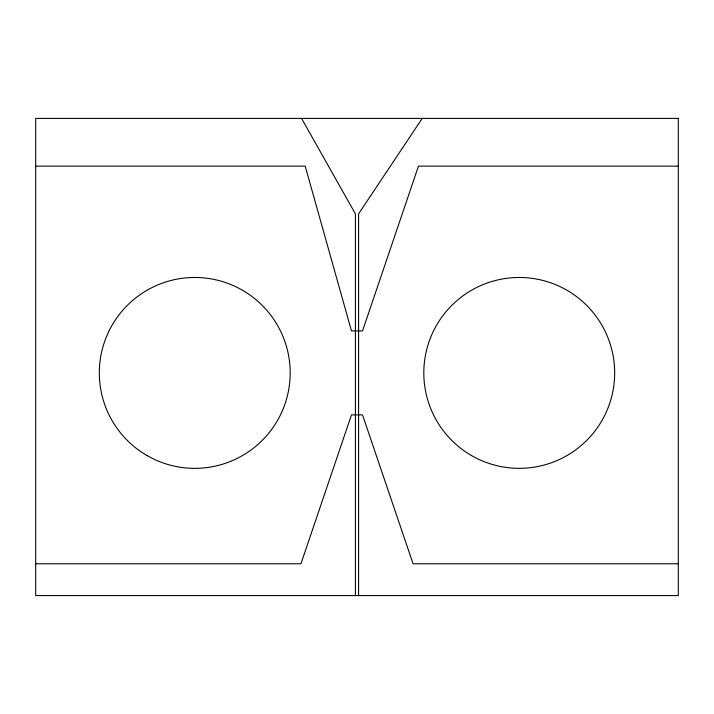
<?xml version="1.0" encoding="UTF-8"?>
<svg xmlns="http://www.w3.org/2000/svg" width="714" height="714" viewBox="0 0 714 714"><rect width="100%" height="100%" fill="white"/><g stroke="black" fill="none" stroke-linecap="round" stroke-linejoin="round"><path stroke-width="1.07" d="M422.215 118.408L358.589 213.843L358.589 595.592M35.7 166.13L305.19 166.13L351.475 330.912L362.525 330.912L418.466 166.13L678.3 166.13M35.7 563.774L300.933 563.774L351.475 414.896L362.525 414.896L413.067 563.774L678.3 563.774M301.549 118.408L355.411 213.843L355.411 595.592M678.3 118.408L35.7 118.408L35.7 595.592L678.3 595.592L678.3 118.408M471.526 455.559A95.435 95.435 0 0 0 614.674 372.904A95.435 95.435 0 0 0 471.526 290.259A95.435 95.435 0 0 0 471.526 455.559M147.039 455.559A95.435 95.435 0 0 0 290.196 372.904A95.435 95.435 0 0 0 147.039 290.259A95.435 95.435 0 0 0 147.039 455.559"/></g></svg>
